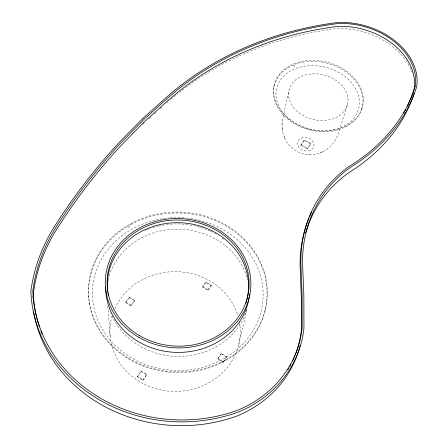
<?xml version="1.0" encoding="UTF-8"?>
<svg xmlns="http://www.w3.org/2000/svg" width="448" height="448" viewBox="0 0 448 448"><rect width="100%" height="100%" fill="white"/><g stroke="black" fill="none" stroke-linecap="round" stroke-linejoin="round"><path stroke-width="0.34" stroke-dasharray="2.24 1.68" d="M142.901 380.296L146.754 374.522L141.198 371.022L137.329 376.342L137.334 376.779L142.901 380.296L146.754 374.522M282.19 128.951L281.977 124.936L282.509 119.896L288.943 90.462M281.977 124.936L282.022 124.169M282.083 123.178L282.128 122.405M202.58 287.106L206.024 281.966L211.31 285.102L211.238 285.606L207.878 290.259L202.58 287.106L206.024 281.966M207.878 290.259L211.31 285.102M217.739 359.01L221.306 353.427L226.867 356.826L226.772 357.274L223.311 362.426L217.739 359.01L221.306 353.427M273.801 87.438L273.991 86.453M223.311 362.426L226.867 356.826M238.543 345.358L247.346 307.597M300.77 145.398L304.466 139.972L310.85 143.405L310.694 143.987L307.171 148.848L300.77 145.398L304.466 139.972M307.171 148.848L310.85 143.405M265.014 310.47L265.227 309.691M347.396 104.787A30.094 22.882 13.9 0 1 298.525 112.487A30.094 22.882 13.9 0 1 308.918 74.239A30.094 22.882 13.9 0 1 347.396 104.787L338.565 132.916C336.174 141.277 329.986 148.473 322.006 151.956M361.788 109.01A45.354 34.457 13.9 0 0 305.368 61.83A45.354 34.457 13.9 0 0 287.448 118.798A45.354 34.457 13.9 0 0 361.788 109.01L362.113 108.052A45.422 34.474 13.9 0 0 305.598 60.833A45.422 34.474 13.9 0 0 287.666 117.841A45.422 34.474 13.9 0 0 362.113 108.052M137.334 376.779L141.198 371.022M130.906 305.799L134.618 300.989L134.613 300.496L129.338 297.27L125.602 302.064L125.619 302.562L130.906 305.799L130.894 305.306L134.613 300.496M125.619 302.562L129.349 297.769L129.338 297.27M142.755 124.482L145.298 122.186M148.865 118.972L150.898 117.135M154.465 113.921L156.503 112.084M160.065 108.87L162.103 107.038M284.637 137.749C290.298 151.76 308.078 159.107 321.714 152.09M320.488 152.662L323.333 151.34M308.941 154.711L309.495 154.745M307.367 154.627L307.776 154.655M304.315 140.56L310.694 143.987M300.922 144.816L307.328 148.271M205.957 282.47L211.238 285.606M202.647 286.602L207.945 289.755M129.349 297.769L134.618 300.989M221.217 353.881L226.772 357.274M125.602 302.064L130.894 305.306M217.823 358.568L223.406 361.984M141.198 371.465L146.748 374.959M137.329 376.342L142.901 379.865M128.027 226.173L129.987 228.575M293.496 64.949L295.12 66.948M282.094 128.212L282.968 133.123L284.2 136.735M283.931 136.114L284.894 138.337M282.33 129.97L282.425 130.693M89.438 303.027L89.533 303.828M88.665 296.671L88.76 297.478M107.839 306.303L110.13 336.258M145.331 230.485A72.055 64.238 2.4 0 1 147.174 229.706M147.79 229.454A72.055 64.238 2.4 0 1 152.191 227.858M152.83 227.651A72.055 64.238 2.4 0 1 157.998 226.19M158.654 226.033A72.055 64.238 2.4 0 1 200.021 227.259M200.659 227.455A72.055 64.238 2.4 0 1 210.022 231.011M210.627 231.291A72.055 64.238 2.4 0 1 216.502 234.349M222.04 237.894A72.055 64.238 2.4 0 1 224.151 239.439M239.462 322.151A65.184 59.864 0.7 0 1 171.903 391.306A65.184 59.864 0.7 0 1 112.062 316.182M114.839 308.582A65.184 59.864 0.7 0 1 179.06 271.774A65.184 59.864 0.7 0 1 237.927 315.689M246.663 310.022A71.126 63.616 2.4 0 1 185.674 356.104A71.126 63.616 2.4 0 1 114.974 321.675M114.643 321.098A71.126 63.616 2.4 0 1 110.74 312.81M107.806 282.19A71.126 63.616 2.4 0 1 108.164 280.342M108.298 279.731A71.126 63.616 2.4 0 1 177.486 229.152A71.126 63.616 2.4 0 1 247.548 279.922M186.53 218.07A85.389 76.406 2.3 0 1 256.995 323.114A85.389 76.406 2.3 0 1 125.39 353.942A85.389 76.406 2.3 0 1 127.344 231.935L132.703 228.743A85.389 76.406 2.3 0 1 168.745 217.946M170.016 217.846A85.389 76.406 2.3 0 1 183.994 217.851M306.398 151.026A8.378 6.625 14.2 0 1 298.105 140.907A8.378 6.625 14.2 0 1 312.234 140.762A8.378 6.625 14.2 0 1 307.048 151.021M32.15 298.015A147.918 131.975 2.9 0 1 32.066 296.005M412.21 72.582A66.181 49.146 15.3 0 0 336.297 28.577A399.946 332.242 35.6 0 0 177.582 93.75M166.684 102.906A399.946 332.242 35.6 0 1 167.703 102.01M170.789 99.35A399.946 332.242 35.6 0 1 177.055 94.17M130.822 224.521L125.227 227.836A89.27 79.794 2.4 0 0 139.591 364.571A89.27 79.794 2.4 0 0 266.918 289.038A89.27 79.794 2.4 0 0 130.822 224.521M128.789 358.338A89.421 79.89 2.4 0 0 267.126 297.31A89.421 79.89 2.4 0 0 137.682 220.248A89.421 79.89 2.4 0 0 128.789 358.338M289.016 119.05A42.202 32.11 13.9 0 0 358.243 110.018A42.202 32.11 13.9 0 0 305.855 65.99A42.202 32.11 13.9 0 0 289.016 119.05"/><path stroke-width="0.67" d="M415.206 86.402L415.559 83.328A65.251 48.199 15.3 0 0 342.171 23.453L338.296 23.514A402.203 332.948 35.3 0 0 168.101 97.748L144.01 119.375L120.652 143.074A1145.284 773.416 58.1 0 0 55.804 227.578A193.004 174.434 10.5 0 0 34.373 281.35L32.777 290.976L33.382 299.527A147.644 131.275 3 0 0 237.597 410.262A112.353 102.105 4.2 0 0 302.137 327.729L302.075 295.294L300.871 264.051A172.29 138.69 31.3 0 1 349.434 166.247A218.338 159.454 6.5 0 0 415.218 86.408M167.983 100.554L144.004 122.153L120.747 145.802A1135.618 768.835 58.1 0 0 56.213 230.104A192.046 173.835 10.5 0 0 34.91 283.713L33.326 293.311L33.925 301.829A146.922 130.838 3 0 0 39.452 326.934M249.474 294.465A72.055 64.238 2.4 0 1 249.334 295.714M249.172 296.962A72.055 64.238 2.4 0 1 172.71 352.212A72.055 64.238 2.4 0 1 105.672 286.815M107.598 290.511A70.622 62.849 2.5 0 1 181.742 222.824A70.622 62.849 2.5 0 1 247.167 298.502M247.027 299.107A70.622 62.849 2.5 0 1 245.862 303.302M108.321 295.49A70.622 62.849 2.5 0 1 108.102 294.246M107.906 293.003A70.622 62.849 2.5 0 1 107.738 291.76M33.936 313.432A147.918 131.975 2.9 0 0 237.283 415.906A113.036 103.068 4 0 0 299.214 348.583M33.813 312.766A147.918 131.975 2.9 0 1 33.583 311.427M300.048 345.391A113.036 103.068 4 0 1 299.561 347.306M305.676 232.926A168.762 136.377 31.5 0 1 348.622 172.81A217.941 160.031 6.4 0 0 414.092 93.262M167.994 100.559A400.165 331.783 35.4 0 1 337.529 26.376L341.393 26.314A64.988 48.121 15.3 0 1 414.456 86.066L414.098 89.135A217.454 159.202 6.5 0 1 407.266 106.417M42.095 334.057A146.922 130.838 3 0 1 40.835 330.831M292.527 361.06A111.793 101.752 4.1 0 0 301.347 329.857L301.302 297.528L300.121 266.386A171.472 138.286 31.4 0 1 307.451 221.995M291.026 364.039A111.793 101.752 4.1 0 1 289.425 366.974M288.753 368.138A111.793 101.752 4.1 0 1 287.711 369.869M307.686 221.362A171.472 138.286 31.4 0 1 308.913 218.254M309.434 217.022A171.472 138.286 31.4 0 1 311.629 212.178M405.742 109.458A217.454 159.202 6.5 0 1 405.104 110.667M404.454 111.877A217.454 159.202 6.5 0 1 403.788 113.081M142.755 118.563L119.319 142.29A1149.786 776.171 58.1 0 0 54.225 226.934A194.863 176.137 10.5 0 0 30.878 291.038A149.475 132.91 3 0 0 238.358 412.02A114.251 103.835 4.2 0 0 303.957 327.97L303.845 295.4L302.607 264.174A170.492 137.228 31.3 0 1 350.566 167.3A219.839 160.574 6.5 0 0 416.662 86.817A66.758 49.314 15.3 0 0 337.921 22.467A404.314 334.751 35.4 0 0 166.908 96.908L142.755 118.563M138.645 337.232A72.822 64.691 2.6 0 0 250.796 287.056A72.822 64.691 2.6 0 0 144.799 225.35A72.822 64.691 2.6 0 0 138.645 337.232M139.597 335.692A70.997 63.067 2.6 0 0 249.004 286.888A70.997 63.067 2.6 0 0 145.734 226.626A70.997 63.067 2.6 0 0 139.597 335.692"/></g></svg>
